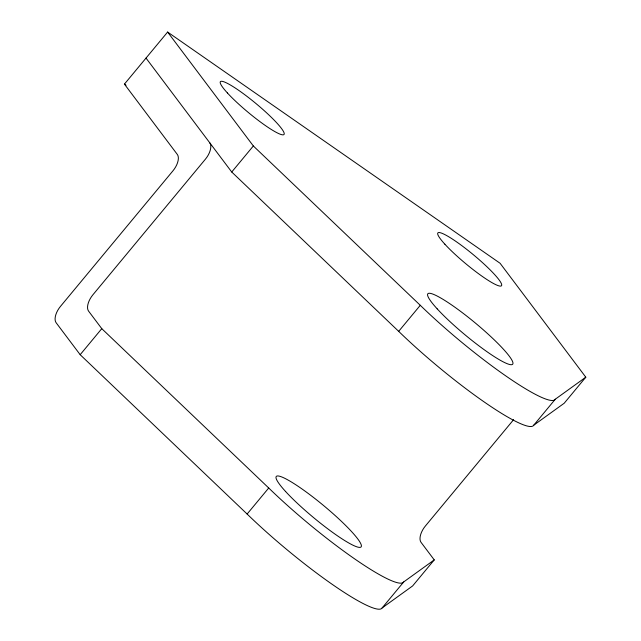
<?xml version="1.0" encoding="UTF-8"?>
<svg xmlns="http://www.w3.org/2000/svg" width="641" height="641" viewBox="0 0 641 641"><rect width="100%" height="100%" fill="white"/><g stroke="black" fill="none" stroke-linecap="round" stroke-linejoin="round"><path stroke-width="0.96" d="M513.617 419.663L425.376 526.021A13.781 7.003 -55.2 0 0 421.033 542.334L434.245 559.889L412.644 585.922L382.14 607.932A110.26 15.672 39.7 0 1 247.122 514.034L80.173 354.697L56.12 322.727A13.781 7.003 -55.2 0 1 60.454 306.414L172.998 170.77A13.781 7.003 -55.2 0 0 177.333 154.457L124.418 84.123L167.621 32.05L500.092 263.275L585.802 377.196L564.2 403.237L533.697 425.247A110.26 15.672 39.7 0 1 398.678 331.349L231.738 172.012L146.02 58.091M80.173 354.697L101.775 328.657L88.57 311.109A13.781 7.003 -55.2 0 1 92.905 294.796L205.44 159.144A13.781 7.003 -55.2 0 0 209.783 142.831M231.738 172.012L253.339 145.972L167.621 32.05M247.122 514.034L268.723 487.993A110.26 15.672 39.7 0 0 403.742 581.9L434.245 559.889M398.678 331.349L420.28 305.308A110.26 15.672 39.7 0 0 555.298 399.207L585.802 377.196M382.14 607.932L403.742 581.9M533.697 425.247L555.298 399.207M124.418 84.123L126.061 85.269M253.339 145.972L420.28 305.308M101.775 328.657L268.723 487.993M437.178 308.842A55.126 7.836 39.7 0 0 510.228 364.617A55.126 7.836 39.7 0 0 463.491 313.569A55.126 7.836 39.7 0 0 437.178 308.842M444.87 244.205A41.345 5.881 39.7 0 0 499.66 286.038A41.345 5.881 39.7 0 0 464.605 247.746A41.345 5.881 39.7 0 0 444.87 244.205M227.387 92.945A41.345 5.881 39.7 0 0 282.176 134.778A41.345 5.881 39.7 0 0 247.122 96.487A41.345 5.881 39.7 0 0 227.387 92.945M285.614 491.527A55.126 7.836 39.7 0 0 358.664 547.302A55.126 7.836 39.7 0 0 311.927 496.254A55.126 7.836 39.7 0 0 285.614 491.527"/></g></svg>
